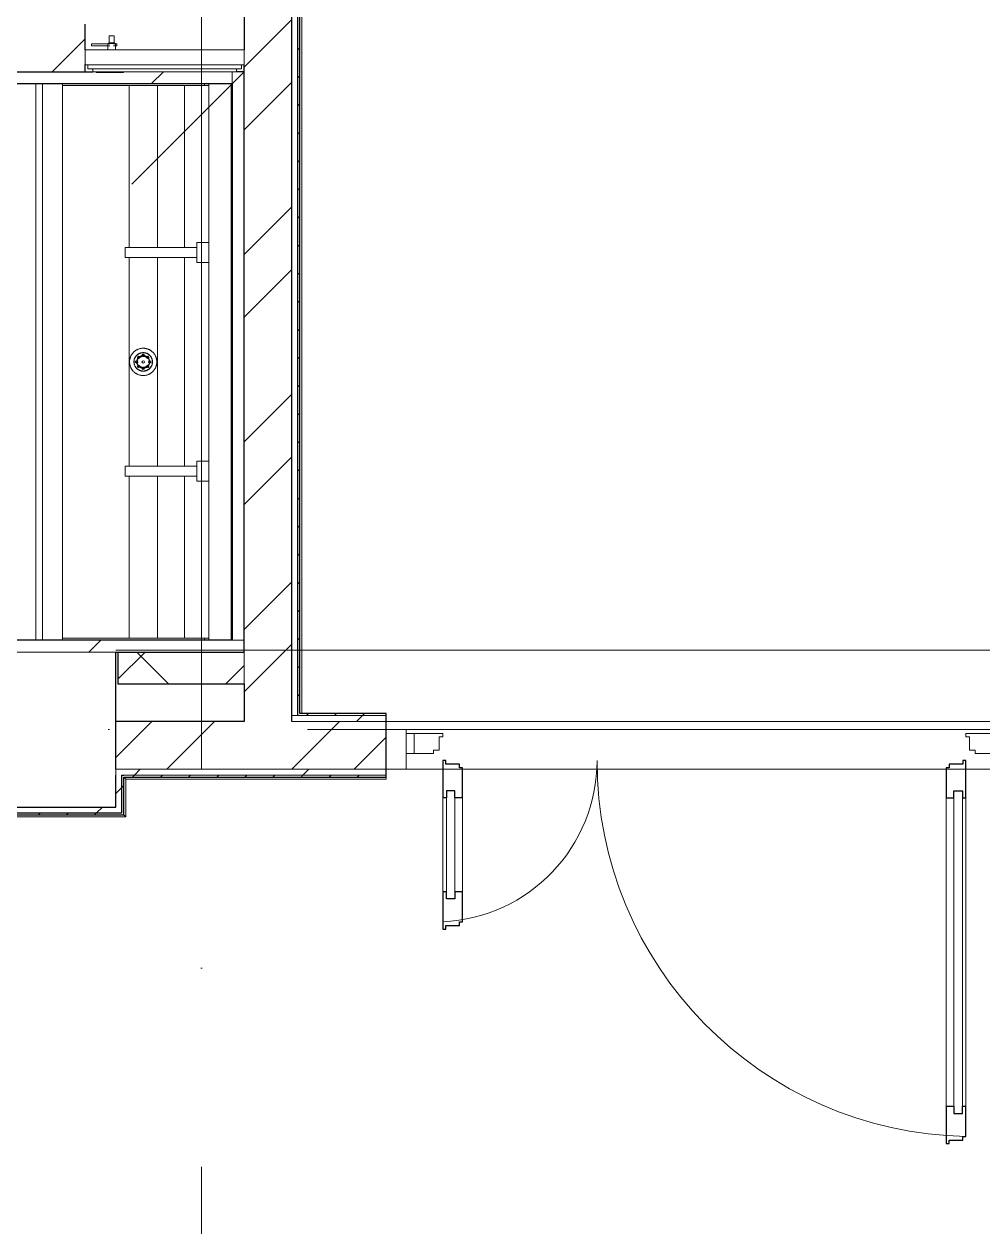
# Model space of a CAD drawing. Header units: millimetres. Extents: x -87434 to 499450, y -468665 to 122144.
# Drawn here: x 294300 to 296712, y -10417 to -7390 of the extents above; entities that cross this region are included whole.
import ezdxf

# ---------------------------------------------------------------- set-up
doc = ezdxf.new("R2010")
doc.units = ezdxf.units.MM
doc.linetypes.add('ADSK_Линия сетки', pattern=[25, 20, -2.5, 0, -2.5])
doc.linetypes.add('ADSK_Сверху', pattern=[450, 300, -150])
for name, color, linetype, lineweight in [('Витраж', 7, 'Continuous', 9), ('Двери', 252, 'Continuous', 9), ('Линии', 252, 'Continuous', 9), ('Оборудование', 8, 'Continuous', 18), ('Ограждение', 252, 'Continuous', 9), ('Оси', 252, 'Continuous', 9), ('Сантехника', 252, 'Continuous', 9), ('Стены внутренние', 7, 'Continuous', 18), ('Стены наружные', 7, 'Continuous', 18), ('Стены штриховка', 252, 'Continuous', 9)]:
    doc.layers.add(name, color=color, linetype=linetype, lineweight=lineweight)
doc.layers.add('Двери открывание', color=7, linetype='Continuous', lineweight=9, true_color=0xc0c0c0)

# ---------------------------------------------------------------- blocks, each defined once
blk = doc.blocks.new('3 этаж')
at = {"layer": 'Витраж', "color": 251, "lineweight": 18, "true_color": 0x636466}
for p, q in [((295260.8, -9163.4), (295210.8, -9163.4)), ((295210.8, -9163.4), (295210.8, -9263.4)), ((295260.8, -9173.4), (295260.8, -9163.4)), ((295260.8, -9263.4), (295260.8, -9223.4)), ((295210.8, -9263.4), (295260.8, -9263.4))]:
    blk.add_line(p, q, dxfattribs=at)
at = {"layer": 'Двери', "color": 251, "true_color": 0x636466}
for p, q in [((295260.8, -9173.4), (295260.8, -9223.4)), ((295280.8, -9173.4), (295260.8, -9173.4)), ((295280.8, -9223.4), (295280.8, -9173.4)), ((295352.8, -9173.4), (295280.8, -9173.4)), ((295280.8, -9173.4), (295280.8, -9223.4)), ((295343.8, -9215.4), (295343.8, -9181.4)), ((295343.8, -9181.4), (295352.8, -9181.4)), ((295352.8, -9181.4), (295352.8, -9173.4)), ((296740.8, -9173.4), (296668.8, -9173.4)), ((296668.8, -9173.4), (296668.8, -9181.4)), ((296668.8, -9181.4), (296677.8, -9181.4)), ((296677.8, -9181.4), (296677.8, -9215.4)), ((295260.8, -9223.4), (295280.8, -9223.4)), ((295280.8, -9223.4), (295329.8, -9223.4)), ((295329.8, -9223.4), (295329.8, -9215.4)), ((295329.8, -9215.4), (295343.8, -9215.4)), ((296677.8, -9215.4), (296691.8, -9215.4)), ((296691.8, -9215.4), (296691.8, -9223.4)), ((296691.8, -9223.4), (296740.8, -9223.4)), ((295361.8, -9317.4), (295382.8, -9317.4)), ((295361.8, -9589.4), (295361.8, -9317.4)), ((295382.8, -9317.4), (295382.8, -9589.4)), ((296638.8, -9317.4), (296638.8, -10129.4)), ((296659.8, -9317.4), (296638.8, -9317.4)), ((296659.8, -10129.4), (296659.8, -9317.4)), ((295352.8, -9335.4), (295352.8, -9571.4)), ((295402.8, -9571.4), (295402.8, -9335.4)), ((296618.8, -9335.4), (296618.8, -10111.4)), ((296668.8, -10111.4), (296668.8, -9335.4)), ((295382.8, -9589.4), (295361.8, -9589.4)), ((296638.8, -10129.4), (296659.8, -10129.4))]:
    blk.add_line(p, q, dxfattribs=at)
at = {"layer": 'Двери', "color": 251, "lineweight": 30, "true_color": 0x636466}
for p, q in [((295360.8, -9241.4), (295352.8, -9241.4)), ((295352.8, -9241.4), (295352.8, -9335.4)), ((295360.8, -9250.4), (295360.8, -9241.4)), ((295394.8, -9250.4), (295360.8, -9250.4)), ((295394.8, -9259.4), (295394.8, -9250.4)), ((295402.8, -9259.4), (295394.8, -9259.4)), ((295402.8, -9335.4), (295402.8, -9259.4)), ((296626.8, -9259.4), (296618.8, -9259.4)), ((296618.8, -9259.4), (296618.8, -9335.4)), ((296626.8, -9250.4), (296626.8, -9259.4)), ((296660.8, -9250.4), (296626.8, -9250.4)), ((296668.8, -9241.4), (296660.8, -9241.4)), ((296660.8, -9241.4), (296660.8, -9250.4)), ((296668.8, -9335.4), (296668.8, -9241.4)), ((295361.8, -9317.4), (295361.8, -9335.4)), ((295382.8, -9317.4), (295361.8, -9317.4)), ((295382.8, -9335.4), (295382.8, -9317.4)), ((296638.8, -9335.4), (296638.8, -9317.4)), ((296638.8, -9317.4), (296659.8, -9317.4)), ((296659.8, -9317.4), (296659.8, -9335.4)), ((295361.8, -9335.4), (295352.8, -9335.4)), ((295402.8, -9335.4), (295382.8, -9335.4)), ((296618.8, -9335.4), (296638.8, -9335.4)), ((296659.8, -9335.4), (296668.8, -9335.4)), ((295352.8, -9571.4), (295352.8, -9665.4)), ((295361.8, -9571.4), (295352.8, -9571.4)), ((295361.8, -9589.4), (295361.8, -9571.4)), ((295382.8, -9589.4), (295361.8, -9589.4)), ((295382.8, -9571.4), (295382.8, -9589.4)), ((295402.8, -9571.4), (295382.8, -9571.4)), ((295402.8, -9647.4), (295402.8, -9571.4)), ((295394.8, -9656.4), (295394.8, -9647.4)), ((295394.8, -9647.4), (295402.8, -9647.4)), ((295352.8, -9665.4), (295360.8, -9665.4)), ((295360.8, -9665.4), (295360.8, -9656.4)), ((295360.8, -9656.4), (295394.8, -9656.4)), ((296618.8, -10111.4), (296618.8, -10205.4)), ((296618.8, -10111.4), (296638.8, -10111.4)), ((296638.8, -10111.4), (296638.8, -10129.4)), ((296638.8, -10129.4), (296659.8, -10129.4)), ((296659.8, -10111.4), (296668.8, -10111.4)), ((296659.8, -10129.4), (296659.8, -10111.4)), ((296668.8, -10187.4), (296668.8, -10111.4)), ((296626.8, -10205.4), (296626.8, -10196.4)), ((296626.8, -10196.4), (296660.8, -10196.4)), ((296660.8, -10196.4), (296660.8, -10187.4)), ((296660.8, -10187.4), (296668.8, -10187.4)), ((296618.8, -10205.4), (296626.8, -10205.4))]:
    blk.add_line(p, q, dxfattribs=at)
at = {"layer": 'Двери открывание', "color": 251, "true_color": 0x636466}
for centre, radius, start, end in [((295334.8, -9241.4), 406, 272.541, 0), ((296686.8, -9241.4), 946, 180, 268.9097)]:
    blk.add_arc(centre, radius, start, end, dxfattribs=at)
at = {"layer": 'Линии', "color": 251, "linetype": 'ADSK_Сверху', "ltscale": 200, "true_color": 0x636466}
for p, q in [((305350.8, -8963.4), (294530.8, -8963.4)), ((305350.8, -9263.4), (294530.8, -9263.4))]:
    blk.add_line(p, q, dxfattribs=at)
at = {"layer": 'Оборудование', "color": 251, "true_color": 0x636466}
for p, q in [((294469.1, -7438.1), (294469.1, -7443.1)), ((294514.9, -7438.1), (294469.1, -7438.1)), ((294469.1, -7443.1), (294514.9, -7443.1)), ((294510.1, -7437.5), (294510.1, -7453.4)), ((294529.4, -7437.5), (294510.1, -7437.5)), ((294513.6, -7435.6), (294511.7, -7437.5)), ((294513.6, -7418.1), (294513.6, -7435.6)), ((294525.9, -7418.1), (294513.6, -7418.1)), ((294525.9, -7435.6), (294513.6, -7435.6)), ((294532.8, -7438.1), (294524.6, -7438.1)), ((294524.6, -7443.1), (294532.8, -7443.1)), ((294525.9, -7435.6), (294525.9, -7418.1)), ((294527.8, -7437.5), (294525.9, -7435.6)), ((294529.4, -7453.4), (294529.4, -7437.5)), ((294532.8, -7443.1), (294532.8, -7438.1)), ((294453.2, -7453.4), (294453.2, -7489.8)), ((294853.2, -7453.4), (294453.2, -7453.4)), ((294853.2, -7489.8), (294853.2, -7453.4)), ((294454.2, -7490.7), (294852.3, -7490.7)), ((294460.2, -7490.7), (294460.2, -7500.5)), ((294461.2, -7501.4), (294845.3, -7501.4)), ((294472.2, -7503), (294472.2, -7508.4)), ((294834.2, -7508.4), (294834.2, -7503)), ((294846.2, -7500.5), (294846.2, -7490.7)), ((294472.2, -7508.4), (294834.2, -7508.4)), ((294481.2, -7508.4), (294481.2, -7510.4)), ((294481.2, -7510.4), (294485.2, -7510.4)), ((294545.7, -7510.4), (294485.2, -7510.4)), ((294545.7, -7510.4), (294549.7, -7510.4)), ((294549.7, -7510.4), (294549.7, -7508.4)), ((294853.2, -7508.4), (294570.4, -7791.3))]:
    blk.add_line(p, q, dxfattribs=at)
for points, knots in [([(294453.2, -7489.8), (294453.2, -7489.9), (294453.3, -7490.1), (294453.4, -7490.3), (294453.5, -7490.4), (294453.6, -7490.6), (294453.8, -7490.7), (294453.9, -7490.7), (294454.1, -7490.7), (294454.2, -7490.7)], [0, 0, 0, 0, 0.166667, 0.333333, 0.458333, 0.583333, 0.708333, 0.833333, 1, 1, 1, 1]), ([(294460.2, -7500.5), (294460.2, -7500.6), (294460.3, -7500.7), (294460.4, -7501), (294460.5, -7501.1), (294460.6, -7501.2), (294460.7, -7501.3), (294460.8, -7501.4), (294461, -7501.4), (294461.1, -7501.4), (294461.2, -7501.4)], [0, 0, 0, 0, 0.166667, 0.333333, 0.458333, 0.583333, 0.666667, 0.75, 0.833333, 1, 1, 1, 1]), ([(294470.7, -7501.4), (294470.8, -7501.4), (294471, -7501.5), (294471.3, -7501.6), (294471.5, -7501.6), (294471.6, -7501.8), (294471.8, -7501.9), (294471.9, -7502), (294472, -7502.2), (294472.1, -7502.4), (294472.2, -7502.6), (294472.2, -7502.8), (294472.2, -7503)], [0, 0, 0, 0, 0.166667, 0.25, 0.333333, 0.416667, 0.5, 0.583333, 0.666667, 0.75, 0.833333, 1, 1, 1, 1]), ([(294834.2, -7503), (294834.2, -7502.8), (294834.3, -7502.6), (294834.4, -7502.4), (294834.4, -7502.2), (294834.6, -7502), (294834.7, -7501.9), (294834.8, -7501.8), (294835, -7501.6), (294835.2, -7501.6), (294835.4, -7501.5), (294835.6, -7501.4), (294835.8, -7501.4)], [-1, -1, -1, -1, -0.833333, -0.75, -0.666667, -0.583333, -0.5, -0.416667, -0.333333, -0.25, -0.166667, 0, 0, 0, 0]), ([(294845.3, -7501.4), (294845.4, -7501.4), (294845.5, -7501.4), (294845.7, -7501.4), (294845.8, -7501.3), (294845.9, -7501.2), (294846, -7501.1), (294846.1, -7501), (294846.2, -7500.7), (294846.2, -7500.6), (294846.2, -7500.5)], [-1, -1, -1, -1, -0.833333, -0.75, -0.666667, -0.583333, -0.458333, -0.333333, -0.166667, 0, 0, 0, 0]), ([(294852.3, -7490.7), (294852.4, -7490.7), (294852.5, -7490.7), (294852.7, -7490.7), (294852.9, -7490.6), (294853, -7490.4), (294853.1, -7490.3), (294853.2, -7490.1), (294853.2, -7489.9), (294853.2, -7489.8)], [-1, -1, -1, -1, -0.833333, -0.75, -0.583333, -0.458333, -0.333333, -0.166667, 0, 0, 0, 0])]:
    blk.add_open_spline(points, degree=3, knots=knots, dxfattribs=at)
at = {"layer": 'Ограждение', "color": 251, "true_color": 0x636466}
for p, q in [((294998.2, -9123.6), (294998.2, -3163.4)), ((294555.8, -9288.4), (294550.8, -9283.4)), ((294555.8, -9383.4), (294555.8, -9288.4)), ((294555.8, -9288.4), (295210.8, -9288.4)), ((295210.8, -9283.4), (295210.8, -9288.4)), ((294555.8, -9383.4), (294550.8, -9378.4)), ((293712.2, -9383.4), (294555.8, -9383.4))]:
    blk.add_line(p, q, dxfattribs=at)
at = {"layer": 'Оси', "color": 251, "linetype": 'ADSK_Линия сетки', "ltscale": 200, "true_color": 0x636466}
for p, q in [((294745.8, -263.4), (294745.8, -30119.6)), ((314013.1, -9163.4), (237073.5, -9163.4))]:
    blk.add_line(p, q, dxfattribs=at)
at = {"layer": 'Сантехника', "color": 251, "true_color": 0x636466}
for p, q in [((294329.2, -7538.4), (294329.2, -8938.4)), ((294346.2, -7538.4), (294346.2, -8938.4)), ((294396.2, -7543.4), (294396.2, -7538.4)), ((294396.2, -7543.4), (294396.2, -8933.4)), ((294753.3, -7543.4), (294396.2, -7543.4)), ((294564.1, -7543.4), (294564.1, -7950.9)), ((294634.9, -7543.4), (294634.9, -7950.9)), ((294702.8, -7543.4), (294702.8, -7951)), ((294753.3, -7538.4), (294753.3, -7543.4)), ((294761.9, -7543.4), (294753.3, -7543.4)), ((294761.9, -7543.4), (294764.2, -7543.4)), ((294764.2, -7538.4), (294764.2, -7543.4)), ((294764.2, -7543.4), (294764.2, -7538.4)), ((294764.2, -7543.4), (294764.2, -8933.4)), ((294820.2, -7538.4), (294820.2, -8938.4)), ((294734.2, -7950.9), (294554.2, -7950.9)), ((294554.2, -7950.9), (294554.2, -7975.9)), ((294764.2, -7938.4), (294734.2, -7938.4)), ((294734.2, -7938.4), (294734.2, -7988.4)), ((294554.2, -7975.9), (294734.2, -7975.9)), ((294564.1, -7975.9), (294564.1, -8500.9)), ((294634.9, -7975.9), (294634.9, -8500.9)), ((294702.8, -7975.9), (294702.8, -8501)), ((294734.2, -7988.4), (294764.2, -7988.4)), ((294565.8, -8230.9), (294565.5, -8232.3)), ((294566.1, -8229.6), (294565.8, -8230.9)), ((294566.5, -8228.3), (294566.1, -8229.6)), ((294566.9, -8227), (294566.5, -8228.3)), ((294567.4, -8225.7), (294566.9, -8227)), ((294567.9, -8224.4), (294567.4, -8225.7)), ((294568.5, -8223.2), (294567.9, -8224.4)), ((294569.2, -8222), (294568.5, -8223.2)), ((294569.9, -8220.8), (294569.2, -8222)), ((294570.6, -8219.6), (294569.9, -8220.8)), ((294571.4, -8218.5), (294570.6, -8219.6)), ((294572.2, -8217.4), (294571.4, -8218.5)), ((294573, -8216.3), (294572.2, -8217.4)), ((294574, -8215.3), (294573, -8216.3)), ((294574.9, -8214.3), (294574, -8215.3)), ((294575.9, -8213.3), (294574.9, -8214.3)), ((294576.9, -8212.4), (294575.9, -8213.3)), ((294576.6, -8232.9), (294576.9, -8232)), ((294578, -8211.5), (294576.9, -8212.4)), ((294576.9, -8232), (294577.1, -8231.1)), ((294577.1, -8231.1), (294577.4, -8230.2)), ((294577.4, -8230.2), (294577.8, -8229.4)), ((294577.8, -8229.4), (294578.2, -8228.5)), ((294579.1, -8210.7), (294578, -8211.5)), ((294578.2, -8228.5), (294578.6, -8227.7)), ((294578.6, -8227.7), (294579, -8226.9)), ((294579.3, -8226.4), (294578.8, -8227.2)), ((294578.8, -8227.8), (294579.3, -8227)), ((294579, -8226.9), (294579.5, -8226.1)), ((294580.2, -8209.9), (294579.1, -8210.7)), ((294579.8, -8225.6), (294579.3, -8226.4)), ((294579.3, -8227), (294579.7, -8226.2)), ((294579.5, -8226.1), (294580, -8225.3)), ((294579.7, -8226.2), (294580.2, -8225.4)), ((294580.3, -8224.9), (294579.8, -8225.6)), ((294580, -8225.3), (294580.6, -8224.5)), ((294581.3, -8209.2), (294580.2, -8209.9)), ((294580.2, -8225.4), (294580.8, -8224.7)), ((294580.9, -8224.1), (294580.3, -8224.9)), ((294580.6, -8224.5), (294581.1, -8223.8)), ((294580.8, -8224.7), (294581.3, -8224)), ((294581.4, -8223.4), (294580.9, -8224.1)), ((294581.1, -8223.8), (294581.7, -8223.1)), ((294582.5, -8208.5), (294581.3, -8209.2)), ((294581.3, -8224), (294581.9, -8223.3)), ((294582.1, -8222.7), (294581.4, -8223.4)), ((294581.7, -8223.1), (294582.4, -8222.4)), ((294581.9, -8223.3), (294582.5, -8222.6)), ((294582.7, -8222), (294582.1, -8222.7)), ((294582.4, -8222.4), (294583, -8221.7)), ((294583.7, -8207.9), (294582.5, -8208.5)), ((294582.5, -8222.6), (294583.2, -8221.9)), ((294583, -8221.7), (294583.7, -8221.1)), ((294583.2, -8221.9), (294583.9, -8221.3)), ((294585, -8207.3), (294583.7, -8207.9)), ((294583.7, -8221.1), (294584.4, -8220.5)), ((294583.9, -8221.3), (294584.6, -8220.7)), ((294584.3, -8232.1), (294584.6, -8231.5)), ((294584.4, -8220.5), (294585.1, -8219.9)), ((294584.6, -8220.7), (294585.3, -8220.1)), ((294584.6, -8231.5), (294584.9, -8231)), ((294584.9, -8231), (294585.2, -8230.4)), ((294586.2, -8206.7), (294585, -8207.3)), ((294585.1, -8219.9), (294585.9, -8219.4)), ((294585.2, -8230.4), (294585.5, -8229.8)), ((294585.5, -8229.8), (294585.9, -8229.3)), ((294585.9, -8219.4), (294586.7, -8218.8)), ((294585.9, -8229.3), (294586.3, -8228.8)), ((294586, -8219.6), (294586.8, -8219.1)), ((294587.5, -8206.2), (294586.2, -8206.7)), ((294586.3, -8228.8), (294586.6, -8228.3)), ((294586.6, -8228.3), (294587.1, -8227.8)), ((294586.7, -8218.8), (294587.5, -8218.4)), ((294586.8, -8219.1), (294587.6, -8218.6)), ((294587.1, -8227.8), (294587.5, -8227.3)), ((294588.8, -8205.8), (294587.5, -8206.2)), ((294587.5, -8218.4), (294588.3, -8217.9)), ((294587.5, -8227.3), (294588, -8226.8)), ((294587.6, -8218.6), (294588.4, -8218.1)), ((294588, -8226.8), (294588.4, -8226.4)), ((294588.3, -8217.9), (294589.1, -8217.5)), ((294588.4, -8218.1), (294589.2, -8217.7)), ((294588.4, -8226.4), (294588.9, -8226)), ((294589.5, -8217.3), (294588.7, -8217.7)), ((294590.1, -8205.4), (294588.8, -8205.8)), ((294588.9, -8226), (294589.4, -8225.6)), ((294589.1, -8217.5), (294589.9, -8217.1)), ((294589.2, -8217.7), (294590, -8217.3)), ((294589.4, -8225.6), (294590, -8225.2)), ((294590.4, -8216.9), (294589.5, -8217.3)), ((294589.9, -8217.1), (294590.8, -8216.7)), ((294590, -8217.3), (294590.9, -8217)), ((294590, -8225.2), (294590.5, -8224.8)), ((294591.5, -8205), (294590.1, -8205.4)), ((294591.3, -8216.6), (294590.4, -8216.9)), ((294590.8, -8216.7), (294591.7, -8216.4)), ((294590.9, -8217), (294591.8, -8216.7)), ((294592.8, -8204.8), (294591.5, -8205)), ((294591.7, -8216.4), (294592.6, -8216.1)), ((294592.6, -8216.1), (294593.5, -8215.9)), ((294594.1, -8204.5), (294592.8, -8204.8)), ((294593.5, -8215.9), (294594.4, -8215.7)), ((294595.5, -8204.3), (294594.1, -8204.5)), ((294594.4, -8215.7), (294595.3, -8215.5)), ((294595.3, -8215.5), (294596.2, -8215.3)), ((294595.3, -8215.7), (294596.2, -8215.6)), ((294596.9, -8204.2), (294595.5, -8204.3)), ((294595.9, -8222.6), (294596.5, -8222.5)), ((294596.2, -8215.3), (294597.1, -8215.2)), ((294596.2, -8215.6), (294597.2, -8215.5)), ((294596.5, -8222.5), (294597.1, -8222.4)), ((294598.2, -8204.2), (294596.9, -8204.2)), ((294597.1, -8215.2), (294598.1, -8215.2)), ((294597.1, -8222.4), (294597.8, -8222.3)), ((294597.2, -8215.5), (294598.1, -8215.4)), ((294597.8, -8222.3), (294598.4, -8222.3)), ((294598.1, -8215.2), (294599, -8215.1)), ((294598.1, -8215.4), (294599, -8215.4)), ((294599.6, -8204.1), (294598.2, -8204.2)), ((294598.4, -8222.3), (294599.1, -8222.2)), ((294599, -8215.1), (294599.9, -8215.2)), ((294599, -8215.4), (294599.9, -8215.4)), ((294599.1, -8222.2), (294599.7, -8222.3)), ((294601, -8204.2), (294599.6, -8204.1)), ((294599.7, -8222.3), (294600.4, -8222.3)), ((294599.9, -8215.2), (294600.9, -8215.2)), ((294599.9, -8215.4), (294600.8, -8215.5)), ((294600.4, -8222.3), (294601, -8222.3)), ((294600.8, -8215.5), (294601.8, -8215.5)), ((294600.9, -8215.2), (294601.8, -8215.3)), ((294602.4, -8204.3), (294601, -8204.2)), ((294601, -8222.3), (294601.7, -8222.4)), ((294601.7, -8222.4), (294602.3, -8222.5)), ((294601.8, -8215.3), (294602.7, -8215.4)), ((294601.8, -8215.5), (294602.7, -8215.7)), ((294603.2, -8215.5), (294602.3, -8215.3)), ((294603.7, -8204.4), (294602.4, -8204.3)), ((294602.7, -8215.4), (294603.6, -8215.6)), ((294602.7, -8215.7), (294603.6, -8215.8)), ((294604.1, -8215.7), (294603.2, -8215.5)), ((294603.6, -8215.6), (294604.5, -8215.8)), ((294603.6, -8215.8), (294604.5, -8216)), ((294605.1, -8204.6), (294603.7, -8204.4)), ((294605, -8215.9), (294604.1, -8215.7)), ((294604.5, -8215.8), (294605.4, -8216)), ((294604.5, -8216), (294605.4, -8216.2)), ((294605.9, -8216.1), (294605, -8215.9)), ((294606.4, -8204.9), (294605.1, -8204.6)), ((294605.4, -8216), (294606.3, -8216.2)), ((294605.4, -8216.2), (294606.3, -8216.5)), ((294606.8, -8216.4), (294605.9, -8216.1)), ((294606.3, -8216.2), (294607.2, -8216.6)), ((294606.3, -8216.5), (294607.1, -8216.8)), ((294607.8, -8205.2), (294606.4, -8204.9)), ((294607.7, -8216.7), (294606.8, -8216.4)), ((294607.1, -8216.8), (294608, -8217.1)), ((294607.2, -8216.6), (294608.1, -8216.9)), ((294608.5, -8217.1), (294607.7, -8216.7)), ((294609.1, -8205.6), (294607.8, -8205.2)), ((294608, -8217.1), (294608.8, -8217.5)), ((294608.1, -8216.9), (294608.9, -8217.3)), ((294608.2, -8225), (294608.8, -8225.3)), ((294609.4, -8217.5), (294608.5, -8217.1)), ((294608.8, -8217.5), (294609.7, -8217.9)), ((294608.8, -8225.3), (294609.3, -8225.7)), ((294608.9, -8217.3), (294609.8, -8217.7)), ((294610.4, -8206), (294609.1, -8205.6)), ((294609.3, -8225.7), (294609.8, -8226.2)), ((294610.2, -8217.9), (294609.4, -8217.5)), ((294609.7, -8217.9), (294610.5, -8218.3)), ((294609.8, -8217.7), (294610.6, -8218.1)), ((294609.8, -8226.2), (294610.3, -8226.6)), ((294610.3, -8226.6), (294610.7, -8227)), ((294611.7, -8206.5), (294610.4, -8206)), ((294610.5, -8218.3), (294611.3, -8218.8)), ((294610.6, -8218.1), (294611.4, -8218.6)), ((294610.7, -8227), (294611.2, -8227.5)), ((294611.2, -8227.5), (294611.6, -8228)), ((294611.3, -8218.8), (294612, -8219.3)), ((294611.4, -8218.6), (294612.2, -8219.1)), ((294611.6, -8228), (294612, -8228.5)), ((294612.9, -8207), (294611.7, -8206.5)), ((294612, -8219.3), (294612.4, -8219.6)), ((294612, -8228.5), (294612.4, -8229)), ((294612.2, -8219.1), (294613, -8219.6)), ((294612.4, -8229), (294612.8, -8229.5)), ((294612.8, -8219.8), (294613.5, -8220.4)), ((294612.8, -8229.5), (294613.1, -8230.1)), ((294614.2, -8207.6), (294612.9, -8207)), ((294613, -8219.6), (294613.7, -8220.2)), ((294613.1, -8230.1), (294613.4, -8230.7)), ((294613.4, -8230.7), (294613.7, -8231.2)), ((294613.5, -8220.4), (294614.2, -8221)), ((294613.7, -8220.2), (294614.4, -8220.8)), ((294613.7, -8231.2), (294614, -8231.8)), ((294614, -8231.8), (294614.3, -8232.4)), ((294615.4, -8208.2), (294614.2, -8207.6)), ((294614.2, -8221), (294614.9, -8221.6)), ((294614.4, -8220.8), (294615.1, -8221.4)), ((294614.9, -8221.6), (294615.6, -8222.2)), ((294615.1, -8221.4), (294615.8, -8222)), ((294616.6, -8208.9), (294615.4, -8208.2)), ((294616.1, -8222.4), (294615.5, -8221.7)), ((294615.6, -8222.2), (294616.2, -8222.9)), ((294615.8, -8222), (294616.4, -8222.7)), ((294616.8, -8223.1), (294616.1, -8222.4)), ((294616.2, -8222.9), (294616.8, -8223.6)), ((294616.4, -8222.7), (294617, -8223.4)), ((294617.8, -8209.6), (294616.6, -8208.9)), ((294617.4, -8223.8), (294616.8, -8223.1)), ((294616.8, -8223.6), (294617.4, -8224.3)), ((294617, -8223.4), (294617.6, -8224.1)), ((294617.9, -8224.5), (294617.4, -8223.8)), ((294617.4, -8224.3), (294618, -8225)), ((294617.6, -8224.1), (294618.2, -8224.9)), ((294618.9, -8210.3), (294617.8, -8209.6)), ((294618.5, -8225.3), (294617.9, -8224.5)), ((294618, -8225), (294618.5, -8225.8)), ((294618.2, -8224.9), (294618.7, -8225.6)), ((294619, -8226.1), (294618.5, -8225.3)), ((294618.5, -8225.8), (294619, -8226.6)), ((294618.7, -8225.6), (294619.2, -8226.4)), ((294620, -8211.2), (294618.9, -8210.3)), ((294619.5, -8226.9), (294619, -8226.1)), ((294619, -8226.6), (294619.4, -8227.4)), ((294619.2, -8226.4), (294619.7, -8227.2)), ((294619.7, -8227.2), (294620.1, -8228.1)), ((294621.1, -8212), (294620, -8211.2)), ((294620.1, -8228.1), (294620.5, -8228.9)), ((294620.5, -8228.9), (294620.9, -8229.8)), ((294620.9, -8229.8), (294621.2, -8230.6)), ((294622.1, -8212.9), (294621.1, -8212)), ((294621.2, -8230.6), (294621.5, -8231.5)), ((294621.5, -8231.5), (294621.8, -8232.4)), ((294623.1, -8213.8), (294622.1, -8212.9)), ((294624.1, -8214.8), (294623.1, -8213.8)), ((294625, -8215.8), (294624.1, -8214.8)), ((294625.9, -8216.9), (294625, -8215.8)), ((294626.8, -8218), (294625.9, -8216.9)), ((294627.6, -8219.1), (294626.8, -8218)), ((294628.3, -8220.2), (294627.6, -8219.1)), ((294629, -8221.4), (294628.3, -8220.2)), ((294629.7, -8222.6), (294629, -8221.4)), ((294630.3, -8223.8), (294629.7, -8222.6)), ((294630.8, -8225.1), (294630.3, -8223.8)), ((294631.3, -8226.4), (294630.8, -8225.1)), ((294631.8, -8227.7), (294631.3, -8226.4)), ((294632.2, -8229), (294631.8, -8227.7)), ((294632.6, -8230.3), (294632.2, -8229)), ((294632.9, -8231.6), (294632.6, -8230.3)), ((294633.1, -8233), (294632.9, -8231.6)), ((294565, -8237.7), (294564.9, -8238.4)), ((294564.9, -8238.4), (294565, -8239.8)), ((294565.1, -8235), (294565, -8236.3)), ((294565, -8236.3), (294565, -8237.7)), ((294565, -8239.8), (294565.1, -8241.2)), ((294565.3, -8233.6), (294565.1, -8235)), ((294565.1, -8241.2), (294565.2, -8242.6)), ((294565.2, -8242.6), (294565.4, -8243.9)), ((294565.5, -8232.3), (294565.3, -8233.6)), ((294565.4, -8243.9), (294565.6, -8245.3)), ((294565.6, -8245.3), (294565.9, -8246.6)), ((294565.9, -8246.6), (294566.3, -8247.9)), ((294566.3, -8247.9), (294566.7, -8249.2)), ((294566.7, -8249.2), (294567.1, -8250.5)), ((294567.1, -8250.5), (294567.7, -8251.8)), ((294567.7, -8251.8), (294568.2, -8253.1)), ((294568.2, -8253.1), (294568.8, -8254.3)), ((294568.8, -8254.3), (294569.5, -8255.5)), ((294569.5, -8255.5), (294570.2, -8256.7)), ((294570.2, -8256.7), (294570.9, -8257.8)), ((294570.9, -8257.8), (294571.7, -8258.9)), ((294571.7, -8258.9), (294572.6, -8260)), ((294572.6, -8260), (294573.5, -8261.1)), ((294573.5, -8261.1), (294574.4, -8262.1)), ((294574.4, -8262.1), (294575.3, -8263)), ((294575.9, -8238.4), (294576, -8237.5)), ((294576, -8237.9), (294575.9, -8238.4)), ((294575.9, -8238.4), (294576, -8239.4)), ((294576, -8238.9), (294575.9, -8238.4)), ((294576, -8236.6), (294576.1, -8235.7)), ((294576.1, -8236.1), (294576, -8237)), ((294576, -8237.5), (294576, -8236.6)), ((294576, -8237), (294576, -8237.9)), ((294576, -8239.9), (294576, -8238.9)), ((294576, -8239.4), (294576, -8240.3)), ((294576.1, -8240.8), (294576, -8239.9)), ((294576, -8240.3), (294576.1, -8241.2)), ((294576.1, -8235.7), (294576.2, -8234.7)), ((294576.2, -8235.2), (294576.1, -8236.1)), ((294576.2, -8241.7), (294576.1, -8240.8)), ((294576.1, -8241.2), (294576.2, -8242.2)), ((294576.2, -8234.7), (294576.4, -8233.8)), ((294576.3, -8234.2), (294576.2, -8235.2)), ((294576.2, -8237.5), (294576.3, -8236.6)), ((294576.2, -8238.4), (294576.2, -8237.5)), ((294576.2, -8238.9), (294576.2, -8238.4)), ((294576.3, -8239.9), (294576.2, -8238.9)), ((294576.3, -8242.7), (294576.2, -8241.7)), ((294576.3, -8236.6), (294576.4, -8235.7)), ((294576.3, -8240.8), (294576.3, -8239.9)), ((294576.4, -8241.7), (294576.3, -8240.8)), ((294576.5, -8243.6), (294576.3, -8242.7)), ((294576.4, -8233.8), (294576.6, -8232.9)), ((294576.4, -8235.7), (294576.5, -8234.8)), ((294576.6, -8242.6), (294576.4, -8241.7)), ((294576.5, -8234.8), (294576.7, -8233.9)), ((294576.7, -8244.5), (294576.5, -8243.6)), ((294576.8, -8243.5), (294576.6, -8242.6)), ((294576.7, -8233.9), (294576.9, -8233)), ((294577, -8245.4), (294576.7, -8244.5)), ((294577.3, -8246.2), (294577, -8245.4)), ((294577.6, -8247.1), (294577.3, -8246.2)), ((294578, -8248), (294577.6, -8247.1)), ((294578.4, -8248.8), (294578, -8248)), ((294578.8, -8249.6), (294578.4, -8248.8)), ((294579.3, -8250.5), (294578.8, -8249.6)), ((294579.5, -8250.3), (294579, -8249.5)), ((294579, -8250), (294579.5, -8250.8)), ((294579.8, -8251.2), (294579.3, -8250.5)), ((294580, -8251.1), (294579.5, -8250.3)), ((294579.5, -8250.8), (294580, -8251.6)), ((294580.3, -8252), (294579.8, -8251.2)), ((294580.5, -8251.9), (294580, -8251.1)), ((294580, -8251.6), (294580.6, -8252.4)), ((294580.9, -8252.8), (294580.3, -8252)), ((294581.1, -8252.6), (294580.5, -8251.9)), ((294580.6, -8252.4), (294581.1, -8253.1)), ((294581.4, -8253.5), (294580.9, -8252.8)), ((294581.6, -8253.3), (294581.1, -8252.6)), ((294581.1, -8253.1), (294581.7, -8253.8)), ((294582.1, -8254.2), (294581.4, -8253.5)), ((294582.3, -8254), (294581.6, -8253.3)), ((294581.7, -8253.8), (294582.4, -8254.5)), ((294582.7, -8254.9), (294582.1, -8254.2)), ((294582.9, -8254.7), (294582.3, -8254)), ((294582.4, -8254.5), (294583, -8255.2)), ((294583.4, -8255.5), (294582.7, -8254.9)), ((294583.6, -8255.3), (294582.9, -8254.7)), ((294583, -8238.4), (294583.1, -8237.8)), ((294583, -8238.8), (294583, -8238.4)), ((294583.1, -8239.4), (294583, -8238.8)), ((294583.1, -8237.1), (294583.2, -8236.5)), ((294583.1, -8237.8), (294583.1, -8237.1)), ((294583.1, -8240.1), (294583.1, -8239.4)), ((294583.2, -8240.7), (294583.1, -8240.1)), ((294583.2, -8236.5), (294583.3, -8235.9)), ((294583.3, -8241.4), (294583.2, -8240.7)), ((294583.3, -8235.9), (294583.4, -8235.2)), ((294583.4, -8242), (294583.3, -8241.4)), ((294583.4, -8235.2), (294583.5, -8234.6)), ((294583.6, -8242.6), (294583.4, -8242)), ((294584.1, -8256.1), (294583.4, -8255.5)), ((294583.5, -8234.6), (294583.7, -8234)), ((294583.8, -8243.3), (294583.6, -8242.6)), ((294584.2, -8255.9), (294583.6, -8255.3)), ((294583.7, -8234), (294583.9, -8233.3)), ((294584, -8243.9), (294583.8, -8243.3)), ((294583.9, -8233.3), (294584.1, -8232.7)), ((294584.2, -8244.5), (294584, -8243.9)), ((294584.1, -8232.7), (294584.3, -8232.1)), ((294584.8, -8256.7), (294584.1, -8256.1)), ((294584.5, -8245.1), (294584.2, -8244.5)), ((294585, -8256.5), (294584.2, -8255.9)), ((294584.7, -8245.7), (294584.5, -8245.1)), ((294585, -8246.2), (294584.7, -8245.7)), ((294585.5, -8257.3), (294584.8, -8256.7)), ((294585.4, -8246.8), (294585, -8246.2)), ((294585.7, -8257.1), (294585, -8256.5)), ((294585.7, -8247.3), (294585.4, -8246.8)), ((294586.3, -8257.8), (294585.5, -8257.3)), ((294586.1, -8247.9), (294585.7, -8247.3)), ((294586.4, -8257.6), (294585.7, -8257.1)), ((294586.5, -8248.4), (294586.1, -8247.9)), ((294587.1, -8258.3), (294586.3, -8257.8)), ((294587.2, -8258.1), (294586.4, -8257.6)), ((294586.9, -8248.9), (294586.5, -8248.4)), ((294587.3, -8249.4), (294586.9, -8248.9)), ((294587.9, -8258.8), (294587.1, -8258.3)), ((294588, -8258.6), (294587.2, -8258.1)), ((294587.7, -8249.9), (294587.3, -8249.4)), ((294588.2, -8250.3), (294587.7, -8249.9)), ((294588.7, -8259.2), (294587.9, -8258.8)), ((294588.8, -8259), (294588, -8258.6)), ((294588.7, -8250.7), (294588.2, -8250.3)), ((294588.3, -8259), (294589.1, -8259.4)), ((294589.2, -8251.2), (294588.7, -8250.7)), ((294589.5, -8259.6), (294588.7, -8259.2)), ((294589.7, -8259.4), (294588.8, -8259)), ((294589.1, -8259.4), (294589.9, -8259.8)), ((294589.7, -8251.5), (294589.2, -8251.2)), ((294590.4, -8260), (294589.5, -8259.6)), ((294590.2, -8251.9), (294589.7, -8251.5)), ((294590.5, -8259.8), (294589.7, -8259.4)), ((294589.9, -8259.8), (294590.8, -8260.2)), ((294591.3, -8260.3), (294590.4, -8260)), ((294591.4, -8260.1), (294590.5, -8259.8)), ((294590.8, -8260.2), (294591.7, -8260.5)), ((294592.2, -8260.6), (294591.3, -8260.3)), ((294592.2, -8260.4), (294591.4, -8260.1)), ((294591.7, -8260.5), (294592.6, -8260.8)), ((294593.1, -8260.7), (294592.2, -8260.4)), ((294593, -8260.9), (294592.2, -8260.6)), ((294592.6, -8260.8), (294593.5, -8261)), ((294594, -8261.1), (294593, -8260.9)), ((294594, -8260.9), (294593.1, -8260.7)), ((294593.5, -8261), (294594.4, -8261.2)), ((294594.9, -8261.1), (294594, -8260.9)), ((294594.9, -8261.3), (294594, -8261.1)), ((294594.4, -8261.2), (294595.3, -8261.4)), ((294595.8, -8261.2), (294594.9, -8261.1)), ((294595.8, -8261.5), (294594.9, -8261.3)), ((294595.3, -8261.4), (294596.2, -8261.5)), ((294596.7, -8261.3), (294595.8, -8261.2)), ((294596.7, -8261.6), (294595.8, -8261.5)), ((294596.8, -8254.5), (294596.2, -8254.4)), ((294597.7, -8261.4), (294596.7, -8261.3)), ((294597.6, -8261.7), (294596.7, -8261.6)), ((294597.5, -8254.5), (294596.8, -8254.5)), ((294598.1, -8254.6), (294597.5, -8254.5)), ((294598.6, -8261.7), (294597.6, -8261.7)), ((294598.6, -8261.5), (294597.7, -8261.4)), ((294598.8, -8254.6), (294598.1, -8254.6)), ((294599.5, -8261.5), (294598.6, -8261.5)), ((294599.5, -8261.7), (294598.6, -8261.7)), ((294599.4, -8254.6), (294598.8, -8254.6)), ((294600.1, -8254.6), (294599.4, -8254.6)), ((294600.4, -8261.5), (294599.5, -8261.5)), ((294600.4, -8261.7), (294599.5, -8261.7)), ((294600.7, -8254.6), (294600.1, -8254.6)), ((294601.3, -8261.4), (294600.4, -8261.5)), ((294601.4, -8261.6), (294600.4, -8261.7)), ((294601.4, -8254.5), (294600.7, -8254.6)), ((294602.2, -8261.3), (294601.3, -8261.4)), ((294602, -8254.4), (294601.4, -8254.5)), ((294602.3, -8261.5), (294601.4, -8261.6)), ((294602.6, -8254.3), (294602, -8254.4)), ((294603.2, -8261.1), (294602.2, -8261.3)), ((294603.2, -8261.4), (294602.3, -8261.5)), ((294602.7, -8261.5), (294603.6, -8261.3)), ((294604.1, -8261), (294603.2, -8261.1)), ((294604.1, -8261.2), (294603.2, -8261.4)), ((294603.6, -8261.3), (294604.5, -8261.1)), ((294605, -8260.8), (294604.1, -8261)), ((294605, -8261), (294604.1, -8261.2)), ((294604.5, -8261.1), (294605.4, -8260.9)), ((294605.9, -8260.5), (294605, -8260.8)), ((294605.9, -8260.8), (294605, -8261)), ((294605.4, -8260.9), (294606.3, -8260.6)), ((294606.7, -8260.2), (294605.9, -8260.5)), ((294606.8, -8260.5), (294605.9, -8260.8)), ((294606.3, -8260.6), (294607.2, -8260.3)), ((294607.6, -8259.9), (294606.7, -8260.2)), ((294607.7, -8260.2), (294606.8, -8260.5)), ((294607.2, -8260.3), (294608.1, -8260)), ((294608.4, -8259.6), (294607.6, -8259.9)), ((294608.5, -8259.8), (294607.7, -8260.2)), ((294608.5, -8251.7), (294608, -8252.1)), ((294608.1, -8260), (294608.9, -8259.6)), ((294609.3, -8259.2), (294608.4, -8259.6)), ((294609.1, -8251.3), (294608.5, -8251.7)), ((294609.4, -8259.4), (294608.5, -8259.8)), ((294608.9, -8259.6), (294609.8, -8259.2)), ((294609.6, -8250.9), (294609.1, -8251.3)), ((294610.1, -8258.8), (294609.3, -8259.2)), ((294610.2, -8259), (294609.4, -8259.4)), ((294610.1, -8250.5), (294609.6, -8250.9)), ((294610.5, -8250.1), (294610.1, -8250.5)), ((294610.9, -8258.3), (294610.1, -8258.8)), ((294611, -8258.5), (294610.2, -8259)), ((294611, -8249.6), (294610.5, -8250.1)), ((294611.7, -8257.8), (294610.9, -8258.3)), ((294611.4, -8249.1), (294611, -8249.6)), ((294611.8, -8258.1), (294611, -8258.5)), ((294611.8, -8248.6), (294611.4, -8249.1)), ((294612.4, -8257.3), (294611.7, -8257.8)), ((294612.2, -8248.1), (294611.8, -8248.6)), ((294612.6, -8257.5), (294611.8, -8258.1)), ((294612.6, -8247.6), (294612.2, -8248.1)), ((294613, -8247), (294612.6, -8247.6)), ((294613.4, -8257), (294612.6, -8257.5)), ((294613.3, -8246.5), (294613, -8247)), ((294613.9, -8256.2), (294613.2, -8256.8)), ((294613.6, -8245.9), (294613.3, -8246.5)), ((294614.1, -8256.4), (294613.4, -8257)), ((294613.9, -8245.3), (294613.6, -8245.9)), ((294614.2, -8244.8), (294613.9, -8245.3)), ((294614.6, -8255.6), (294613.9, -8256.2)), ((294614.8, -8255.8), (294614.1, -8256.4)), ((294614.4, -8244.2), (294614.2, -8244.8)), ((294614.3, -8232.4), (294614.5, -8233)), ((294614.6, -8243.5), (294614.4, -8244.2)), ((294614.5, -8233), (294614.7, -8233.6)), ((294614.8, -8242.9), (294614.6, -8243.5)), ((294615.3, -8255), (294614.6, -8255.6)), ((294614.7, -8233.6), (294614.9, -8234.3)), ((294615, -8242.3), (294614.8, -8242.9)), ((294615.5, -8255.2), (294614.8, -8255.8)), ((294614.9, -8234.3), (294615, -8234.9)), ((294615, -8234.9), (294615.2, -8235.5)), ((294615.1, -8241.7), (294615, -8242.3)), ((294615.2, -8241), (294615.1, -8241.7)), ((294615.2, -8235.5), (294615.3, -8236.2)), ((294615.3, -8240.4), (294615.2, -8241)), ((294615.3, -8236.2), (294615.4, -8236.8)), ((294615.4, -8239.7), (294615.3, -8240.4)), ((294615.9, -8254.3), (294615.3, -8255)), ((294615.4, -8236.8), (294615.4, -8237.4)), ((294615.4, -8237.4), (294615.4, -8238.1)), ((294615.4, -8238.1), (294615.4, -8238.4)), ((294615.4, -8238.4), (294615.4, -8239.1)), ((294615.4, -8239.1), (294615.4, -8239.7)), ((294616.1, -8254.5), (294615.5, -8255.2)), ((294615.8, -8254.9), (294616.4, -8254.2)), ((294616.6, -8253.6), (294615.9, -8254.3)), ((294616.8, -8253.8), (294616.1, -8254.5)), ((294616.4, -8254.2), (294617, -8253.5)), ((294617.2, -8252.9), (294616.6, -8253.6)), ((294617.4, -8253.1), (294616.8, -8253.8)), ((294617, -8253.5), (294617.6, -8252.8)), ((294617.7, -8252.2), (294617.2, -8252.9)), ((294617.9, -8252.4), (294617.4, -8253.1)), ((294617.6, -8252.8), (294618.2, -8252)), ((294618.3, -8251.5), (294617.7, -8252.2)), ((294618.5, -8251.6), (294617.9, -8252.4)), ((294618.2, -8252), (294618.7, -8251.2)), ((294618.8, -8250.7), (294618.3, -8251.5)), ((294619, -8250.8), (294618.5, -8251.6)), ((294618.7, -8251.2), (294619.2, -8250.5)), ((294619.2, -8249.9), (294618.8, -8250.7)), ((294619.5, -8250), (294619, -8250.8)), ((294619.7, -8249.1), (294619.2, -8249.9)), ((294619.2, -8250.5), (294619.7, -8249.6)), ((294619.9, -8249.2), (294619.5, -8250)), ((294620.3, -8248.4), (294619.9, -8249.2)), ((294620.7, -8247.5), (294620.3, -8248.4)), ((294621.1, -8246.7), (294620.7, -8247.5)), ((294621.4, -8245.8), (294621.1, -8246.7)), ((294621.6, -8244.9), (294621.4, -8245.8)), ((294621.8, -8243), (294621.6, -8243.9)), ((294621.9, -8244), (294621.6, -8244.9)), ((294621.7, -8233.4), (294621.9, -8234.3)), ((294621.8, -8232.4), (294622, -8233.3)), ((294622, -8242.1), (294621.8, -8243)), ((294621.9, -8234.3), (294622.1, -8235.2)), ((294622.1, -8243.1), (294621.9, -8244)), ((294622, -8233.3), (294622.2, -8234.2)), ((294622.1, -8241.2), (294622, -8242.1)), ((294622.1, -8235.2), (294622.2, -8236.1)), ((294622.2, -8240.3), (294622.1, -8241.2)), ((294622.2, -8242.2), (294622.1, -8243.1)), ((294622.2, -8234.2), (294622.3, -8235.2)), ((294622.4, -8235.7), (294622.2, -8234.7)), ((294622.2, -8236.1), (294622.2, -8237)), ((294622.2, -8237), (294622.3, -8237.9)), ((294622.3, -8239.4), (294622.2, -8240.3)), ((294622.4, -8241.2), (294622.2, -8242.2)), ((294622.2, -8242.7), (294622.3, -8241.7)), ((294622.3, -8235.2), (294622.4, -8236.1)), ((294622.3, -8237.9), (294622.3, -8238.4)), ((294622.3, -8238.4), (294622.3, -8239.4)), ((294622.3, -8241.7), (294622.4, -8240.8)), ((294622.5, -8236.6), (294622.4, -8235.7)), ((294622.4, -8236.1), (294622.5, -8237)), ((294622.4, -8240.8), (294622.5, -8239.9)), ((294622.5, -8240.3), (294622.4, -8241.2)), ((294622.5, -8237.5), (294622.5, -8236.6)), ((294622.5, -8237), (294622.5, -8237.9)), ((294622.5, -8238.4), (294622.5, -8237.5)), ((294622.5, -8237.9), (294622.5, -8238.4)), ((294622.5, -8238.9), (294622.5, -8238.4)), ((294622.5, -8238.4), (294622.5, -8239.4)), ((294622.5, -8239.9), (294622.5, -8238.9)), ((294622.5, -8239.4), (294622.5, -8240.3)), ((294623.6, -8262.6), (294624.5, -8261.6)), ((294624.5, -8261.6), (294625.4, -8260.6)), ((294625.4, -8260.6), (294626.3, -8259.5)), ((294626.3, -8259.5), (294627.1, -8258.4)), ((294627.1, -8258.4), (294627.9, -8257.3)), ((294627.9, -8257.3), (294628.6, -8256.1)), ((294628.6, -8256.1), (294629.3, -8254.9)), ((294629.3, -8254.9), (294630, -8253.7)), ((294630, -8253.7), (294630.5, -8252.5)), ((294630.5, -8252.5), (294631.1, -8251.2)), ((294631.1, -8251.2), (294631.6, -8249.9)), ((294631.6, -8249.9), (294632, -8248.6)), ((294632, -8248.6), (294632.4, -8247.3)), ((294632.4, -8247.3), (294632.7, -8246)), ((294632.7, -8246), (294633, -8244.6)), ((294633, -8244.6), (294633.2, -8243.3)), ((294633.3, -8234.3), (294633.1, -8233)), ((294633.2, -8243.3), (294633.4, -8241.9)), ((294633.4, -8235.7), (294633.3, -8234.3)), ((294633.5, -8237.1), (294633.4, -8235.7)), ((294633.4, -8241.9), (294633.5, -8240.6)), ((294633.5, -8238.4), (294633.5, -8237.1)), ((294633.5, -8239.2), (294633.5, -8238.4)), ((294633.5, -8240.6), (294633.5, -8239.2)), ((294575.3, -8263), (294576.4, -8264)), ((294576.4, -8264), (294577.4, -8264.9)), ((294577.4, -8264.9), (294578.5, -8265.7)), ((294578.5, -8265.7), (294579.6, -8266.5)), ((294579.6, -8266.5), (294580.7, -8267.3)), ((294580.7, -8267.3), (294581.9, -8268)), ((294581.9, -8268), (294583.1, -8268.7)), ((294583.1, -8268.7), (294584.3, -8269.3)), ((294584.3, -8269.3), (294585.5, -8269.9)), ((294585.5, -8269.9), (294586.8, -8270.4)), ((294586.8, -8270.4), (294588.1, -8270.9)), ((294588.1, -8270.9), (294589.4, -8271.3)), ((294589.4, -8271.3), (294590.7, -8271.7)), ((294590.7, -8271.7), (294592.1, -8272)), ((294592.1, -8272), (294593.4, -8272.2)), ((294593.4, -8272.2), (294594.8, -8272.5)), ((294594.8, -8272.5), (294596.1, -8272.6)), ((294596.1, -8272.6), (294597.5, -8272.7)), ((294597.5, -8272.7), (294598.9, -8272.7)), ((294598.9, -8272.7), (294600.2, -8272.7)), ((294600.2, -8272.7), (294601.6, -8272.7)), ((294601.6, -8272.7), (294603, -8272.5)), ((294603, -8272.5), (294604.3, -8272.4)), ((294604.3, -8272.4), (294605.7, -8272.1)), ((294605.7, -8272.1), (294607, -8271.8)), ((294607, -8271.8), (294608.4, -8271.5)), ((294608.4, -8271.5), (294609.7, -8271.1)), ((294609.7, -8271.1), (294611, -8270.7)), ((294611, -8270.7), (294612.3, -8270.2)), ((294612.3, -8270.2), (294613.5, -8269.6)), ((294613.5, -8269.6), (294614.8, -8269)), ((294614.8, -8269), (294616, -8268.4)), ((294616, -8268.4), (294617.2, -8267.7)), ((294617.2, -8267.7), (294618.3, -8267)), ((294618.3, -8267), (294619.4, -8266.2)), ((294619.4, -8266.2), (294620.5, -8265.3)), ((294620.5, -8265.3), (294621.6, -8264.5)), ((294621.6, -8264.5), (294622.6, -8263.6)), ((294622.6, -8263.6), (294623.6, -8262.6)), ((294734.2, -8500.9), (294554.2, -8500.9)), ((294554.2, -8500.9), (294554.2, -8525.9)), ((294764.2, -8488.4), (294734.2, -8488.4)), ((294734.2, -8488.4), (294734.2, -8538.4)), ((294554.2, -8525.9), (294734.2, -8525.9)), ((294564.1, -8525.9), (294564.1, -8933.4)), ((294634.9, -8525.9), (294634.9, -8933.4)), ((294702.8, -8525.9), (294702.8, -8933.4)), ((294734.2, -8538.4), (294764.2, -8538.4)), ((294396.2, -8938.4), (294396.2, -8933.4)), ((294396.2, -8933.4), (294753.3, -8933.4)), ((294753.3, -8933.4), (294761.9, -8933.4)), ((294753.3, -8933.4), (294753.3, -8938.4)), ((294764.2, -8933.4), (294761.9, -8933.4)), ((294764.2, -8933.4), (294764.2, -8938.4)), ((294764.2, -8938.4), (294764.2, -8933.4))]:
    blk.add_line(p, q, dxfattribs=at)
for centre, radius, start, end in [((294599.2, -8238.4), 34.3, 164.3157, 167.198), ((294599.2, -8238.4), 34.3, 146.8778, 161.2102), ((294599.2, -8238.4), 34.3, 133.5244, 136.5478), ((294599.2, -8238.4), 34.3, 112.2071, 130.7179), ((294599.2, -8238.4), 23, 144, 154.1058), ((294599.2, -8238.4), 15.9, 0, 180), ((294587.8, -8227), 3, 45, 225), ((294587.8, -8227), 3, 135, 195), ((294599.2, -8238.4), 18.1, 136.1528, 141.4432), ((294587.8, -8227), 3, 210, 225), ((294587.8, -8227), 3, 225, 45), ((294587.8, -8227), 3, 225, 285), ((294587.8, -8227), 3, 90, 120), ((294599.2, -8238.4), 16.2, 110.5449, 140.552), ((294599.2, -8238.4), 14.1, 136.2949, 141.7649), ((294599.2, -8238.4), 14.1, 124.7852, 137.7972), ((294599.2, -8238.4), 14.1, 125.0449, 135), ((294599.2, -8238.4), 13.9, 45, 135), ((294599.2, -8238.4), 13.9, 45, 135), ((294587.8, -8227), 3, 330, 45), ((294599.2, -8238.4), 14.1, 113.7949, 123.75), ((294599.2, -8238.4), 14.1, 102.5449, 112.5), ((294599.2, -8238.4), 16.2, 39.3943, 101.028), ((294599.2, -8222.2), 3, 0, 180), ((294599.2, -8222.2), 3, 103.0422, 180), ((294599.2, -8222.2), 3, 180, 255), ((294599.2, -8222.2), 3, 180, 0), ((294599.2, -8238.4), 34.3, 81.2405, 94.5295), ((294599.2, -8238.4), 14.1, 93.0447, 101.25), ((294599.2, -8238.4), 18.1, 83.5568, 96.4432), ((294599.2, -8238.4), 14.1, 80.5238, 92.7664), ((294599.2, -8222.2), 3, 0, 90), ((294599.2, -8238.4), 14.1, 80.0449, 90), ((294599.2, -8222.2), 3, 285, 0), ((294599.2, -8238.4), 14.1, 68.7949, 78.75), ((294599.2, -8238.4), 14.1, 57.5449, 67.5), ((294599.2, -8238.4), 34.3, 75.5624, 79.0767), ((294599.2, -8238.4), 14.1, 46.2949, 56.25), ((294610.7, -8227), 3, 135, 210), ((294610.7, -8227), 3, 135, 315), ((294599.2, -8238.4), 14.1, 41.7766, 52.7822), ((294610.7, -8227), 3, 315, 135), ((294599.2, -8238.4), 14.1, 38.2351, 45), ((294599.2, -8238.4), 34.3, 56.5875, 72.8932), ((294610.7, -8227), 3, 255, 315), ((294610.7, -8227), 3, 60, 90), ((294610.7, -8227), 3, 345, 45), ((294610.7, -8227), 3, 315, 330), ((294599.2, -8238.4), 23, 25.3123, 36), ((294599.2, -8238.4), 34.3, 20.4173, 36.3486), ((294599.2, -8238.4), 34.3, 170.2639, 180), ((294599.2, -8238.4), 34.3, 180, 184.4583), ((294599.2, -8238.4), 34.3, 186.4389, 190.0463), ((294599.2, -8238.4), 34.3, 200.4173, 218.2302), ((294599.2, -8238.4), 23, 205.3123, 216), ((294583, -8238.4), 3, 90, 180), ((294583, -8238.4), 3, 150, 180), ((294583, -8238.4), 3, 180, 210), ((294583, -8238.4), 3, 180, 270), ((294583, -8238.4), 3, 90, 105), ((294583, -8238.4), 3, 255, 270), ((294599.2, -8238.4), 16.2, 158.4339, 180), ((294583, -8238.4), 3, 30, 90), ((294583, -8238.4), 3, 0, 90), ((294583, -8238.4), 3, 270, 0), ((294583, -8238.4), 3, 270, 330), ((294599.2, -8238.4), 15.9, 180, 0), ((294587.8, -8249.9), 3, 135, 315), ((294587.8, -8249.9), 3, 165, 225), ((294599.2, -8238.4), 14.1, 173.2684, 180), ((294599.2, -8238.4), 14.1, 180, 186.7316), ((294587.8, -8249.9), 3, 135, 150), ((294587.8, -8249.9), 3, 75, 135), ((294587.8, -8249.9), 3, 315, 135), ((294587.8, -8249.9), 3, 240, 270), ((294599.2, -8238.4), 16.2, 219.3943, 281.028), ((294599.2, -8238.4), 14.1, 218.2351, 225), ((294599.2, -8238.4), 14.1, 222.2028, 235.2148), ((294599.2, -8238.4), 13.9, 225, 315), ((294599.2, -8238.4), 13.9, 225, 315), ((294599.2, -8238.4), 14.1, 226.2949, 236.25), ((294587.8, -8249.9), 3, 315, 30), ((294599.2, -8238.4), 14.1, 237.5449, 247.5), ((294599.2, -8238.4), 14.1, 248.7949, 258.75), ((294599.2, -8238.4), 3, 0, 180), ((294599.2, -8238.4), 3, 180, 0), ((294599.2, -8254.6), 3, 0, 180), ((294599.2, -8254.6), 3, 105, 180), ((294599.2, -8254.6), 3, 180, 0), ((294599.2, -8254.6), 3, 180.8936, 256.9578), ((294599.2, -8238.4), 14.1, 260.0449, 270), ((294599.2, -8238.4), 18.1, 263.5568, 276.4432), ((294599.2, -8238.4), 14.1, 267.2336, 280.001), ((294599.2, -8254.6), 3, 270, 359.1064), ((294599.2, -8238.4), 14.1, 271.2949, 281.25), ((294599.2, -8254.6), 3, 0, 75), ((294599.2, -8238.4), 14.1, 282.5449, 292.5), ((294599.2, -8238.4), 16.2, 290.5449, 334.9012), ((294599.2, -8238.4), 14.1, 293.7949, 303.75), ((294599.2, -8238.4), 14.1, 305.0449, 315), ((294610.7, -8249.9), 3, 45, 225), ((294610.7, -8249.9), 3, 150, 225), ((294599.2, -8238.4), 14.1, 307.2178, 318.2234), ((294610.7, -8249.9), 3, 225, 45), ((294599.2, -8238.4), 14.1, 316.2949, 321.7649), ((294610.7, -8249.9), 3, 45, 105), ((294610.7, -8249.9), 3, 270, 300), ((294615.4, -8238.4), 3, 90, 180), ((294615.4, -8238.4), 3, 180, 270), ((294615.4, -8238.4), 3, 90, 150), ((294615.4, -8238.4), 3, 210, 270), ((294610.7, -8249.9), 3, 30, 45), ((294610.7, -8249.9), 3, 315, 15), ((294599.2, -8238.4), 14.1, 0, 6.7316), ((294599.2, -8238.4), 14.1, 353.2684, 0), ((294599.2, -8238.4), 16.2, 338.4339, 0), ((294615.4, -8238.4), 3, 75, 90), ((294615.4, -8238.4), 3, 0, 90), ((294615.4, -8238.4), 3, 270, 0), ((294615.4, -8238.4), 3, 270, 285), ((294599.2, -8238.4), 23, 324, 334.1058), ((294615.4, -8238.4), 3, 0, 30), ((294615.4, -8238.4), 3, 330, 0), ((294599.2, -8238.4), 34.3, 313.5244, 316.5478), ((294599.2, -8238.4), 34.3, 325.0376, 341.2102), ((294599.2, -8238.4), 34.3, 344.3157, 347.198), ((294599.2, -8238.4), 34.3, 6.4389, 10.0463), ((294599.2, -8238.4), 34.3, 350.2639, 0), ((294599.2, -8238.4), 34.3, 0, 4.4583), ((294599.2, -8238.4), 34.3, 236.5875, 252.8932), ((294599.2, -8238.4), 34.3, 255.5624, 259.0767), ((294599.2, -8238.4), 34.3, 261.2405, 274.5295), ((294599.2, -8238.4), 34.3, 293.0665, 310.7179)]:
    blk.add_arc(centre, radius, start, end, dxfattribs=at)
at = {"layer": 'Стены внутренние', "color": 251, "true_color": 0x636466}
for p, q in [((294530.8, -8968.4), (293820.8, -8968.4)), ((294530.8, -9278.4), (294530.8, -9263.4))]:
    blk.add_line(p, q, dxfattribs=at)
at = {"layer": 'Стены внутренние', "color": 251, "lineweight": 30, "true_color": 0x636466}
for p, q in [((294530.8, -9263.4), (294530.8, -8968.4)), ((294530.8, -9358.4), (294530.8, -9278.4))]:
    blk.add_line(p, q, dxfattribs=at)
at = {"layer": 'Стены наружные', "color": 251, "lineweight": 30, "true_color": 0x636466}
for p, q in [((294973.2, -9143.4), (294973.2, -3138.4)), ((294988.2, -9128.4), (294988.2, -3143.4)), ((294993.2, -9123.4), (294993.2, -3143.4)), ((294853.2, -7138.4), (294853.2, -7453.4)), ((294453.2, -7453.4), (294453.2, -7388.4)), ((294453.2, -7508.4), (294453.2, -7490.1)), ((294853.2, -8968.4), (294853.2, -7490.1)), ((293135.8, -7508.4), (294472.2, -7508.4)), ((294853.2, -7508.4), (294834.2, -7508.4)), ((293105.8, -7538.4), (294823.2, -7538.4)), ((294823.2, -7538.4), (294823.2, -8938.4)), ((294823.2, -8938.4), (293730.8, -8938.4)), ((294530.8, -8968.4), (294853.2, -8968.4)), ((294535.8, -8968.4), (294535.8, -9048.4)), ((294535.8, -9048.4), (294853.2, -9048.4)), ((294853.2, -9048.4), (294853.2, -9143.4)), ((295210.8, -9123.4), (294993.2, -9123.4)), ((295210.8, -9283.4), (295210.8, -9123.4)), ((294853.2, -9143.4), (294530.8, -9143.4)), ((294545.8, -9278.4), (294550.8, -9278.4)), ((294545.8, -9373.4), (294545.8, -9278.4)), ((294550.8, -9378.4), (294550.8, -9283.4)), ((294550.8, -9283.4), (295210.8, -9283.4)), ((290580.8, -9373.4), (294545.8, -9373.4)), ((293646.8, -9378.4), (294550.8, -9378.4)), ((293730.8, -9358.4), (294530.8, -9358.4))]:
    blk.add_line(p, q, dxfattribs=at)
at = {"layer": 'Стены наружные', "color": 251, "linetype": 'Continuous', "lineweight": 9, "true_color": 0x636466}
for p, q in [((294853.2, -7497.1), (294973.2, -7377.1)), ((294370.4, -7508.4), (294453.2, -7425.6)), ((294988.2, -7453), (294993.2, -7448)), ((294619.9, -7538.4), (294649.9, -7508.4)), ((294853.2, -7654.3), (294973.2, -7534.3)), ((294988.2, -7523.7), (294993.2, -7518.7)), ((294988.2, -7594.4), (294993.2, -7589.4)), ((294988.2, -7665.1), (294993.2, -7660.1)), ((294988.2, -7735.8), (294993.2, -7730.8)), ((294988.2, -7806.5), (294993.2, -7801.5)), ((294853.2, -7968.6), (294973.2, -7848.6)), ((294988.2, -7877.2), (294993.2, -7872.2)), ((294988.2, -7947.9), (294993.2, -7942.9)), ((294853.2, -8125.7), (294973.2, -8005.7)), ((294988.2, -8018.7), (294993.2, -8013.7)), ((294988.2, -8089.4), (294993.2, -8084.4)), ((294988.2, -8160.1), (294993.2, -8155.1)), ((294988.2, -8230.8), (294993.2, -8225.8)), ((294853.2, -8440), (294973.2, -8320)), ((294988.2, -8301.5), (294993.2, -8296.5)), ((294988.2, -8372.2), (294993.2, -8367.2)), ((294988.2, -8442.9), (294993.2, -8437.9)), ((294853.2, -8597.2), (294973.2, -8477.2)), ((294988.2, -8513.6), (294993.2, -8508.6)), ((294988.2, -8584.3), (294993.2, -8579.3)), ((294988.2, -8655), (294993.2, -8650)), ((294988.2, -8725.8), (294993.2, -8720.8)), ((294853.2, -8911.5), (294973.2, -8791.5)), ((294988.2, -8796.5), (294993.2, -8791.5)), ((294988.2, -8867.2), (294993.2, -8862.2)), ((294462.7, -8968.4), (294492.7, -8938.4)), ((294853.2, -9068.6), (294973.2, -8948.6)), ((294988.2, -8937.9), (294993.2, -8932.9)), ((294535.8, -9036.8), (294604.1, -8968.4)), ((294663.3, -9048.4), (294583.3, -8968.4)), ((294807, -9048.4), (294853.2, -9002.2)), ((294988.2, -9008.6), (294993.2, -9003.6)), ((294988.2, -9079.3), (294993.2, -9074.3)), ((295009.8, -9128.4), (295014.8, -9123.4)), ((295080.5, -9128.4), (295085.5, -9123.4)), ((295136.2, -9143.4), (295151.2, -9128.4)), ((295151.2, -9128.4), (295156.2, -9123.4)), ((294530.8, -9234), (294621.3, -9143.4)), ((294658.4, -9263.4), (294778.4, -9143.4)), ((294972.8, -9263.4), (295092.8, -9143.4)), ((295129.9, -9263.4), (295210.8, -9182.5)), ((294572, -9283.4), (294577, -9278.4)), ((294577, -9278.4), (294592, -9263.4)), ((294642.7, -9283.4), (294647.7, -9278.4)), ((294713.4, -9283.4), (294718.4, -9278.4)), ((294784.1, -9283.4), (294789.1, -9278.4)), ((294854.8, -9283.4), (294859.8, -9278.4)), ((294925.5, -9283.4), (294930.5, -9278.4)), ((294996.2, -9283.4), (295001.2, -9278.4)), ((295001.2, -9278.4), (295016.2, -9263.4)), ((295067, -9283.4), (295072, -9278.4)), ((295137.7, -9283.4), (295142.7, -9278.4)), ((295208.4, -9283.4), (295210.8, -9281)), ((294530.8, -9324.6), (294545.8, -9309.6)), ((294545.8, -9309.6), (294550.8, -9304.6)), ((294335.6, -9378.4), (294340.6, -9373.4)), ((294406.3, -9378.4), (294411.3, -9373.4)), ((294477, -9378.4), (294482, -9373.4)), ((294482, -9373.4), (294497, -9358.4)), ((294547.7, -9378.4), (294550.8, -9375.4))]:
    blk.add_line(p, q, dxfattribs=at)
at = {"layer": 'Стены наружные', "color": 251, "true_color": 0x636466}
for p, q in [((295210.8, -9143.4), (296810.8, -9143.4)), ((295352.8, -9263.4), (295260.8, -9263.4)), ((296618.8, -9263.4), (295402.8, -9263.4)), ((296760.8, -9263.4), (296668.8, -9263.4))]:
    blk.add_line(p, q, dxfattribs=at)
at = {"layer": 'Стены штриховка', "color": 251, "true_color": 0x636466}
for p, q in [((294823.2, -7508.4), (294823.2, -7538.4)), ((294823.2, -8938.4), (294853.2, -8938.4)), ((294853.2, -9048.4), (294853.2, -8968.4)), ((294973.2, -9128.4), (295210.8, -9128.4)), ((295210.8, -9143.4), (294973.2, -9143.4)), ((294530.8, -9263.4), (295210.8, -9263.4)), ((294550.8, -9278.4), (295210.8, -9278.4))]:
    blk.add_line(p, q, dxfattribs=at)

msp = doc.modelspace()

# ---------------------------------------------------------------- block references
msp.add_blockref('3 этаж', (0, -2))

doc.saveas('drawing.dxf')
